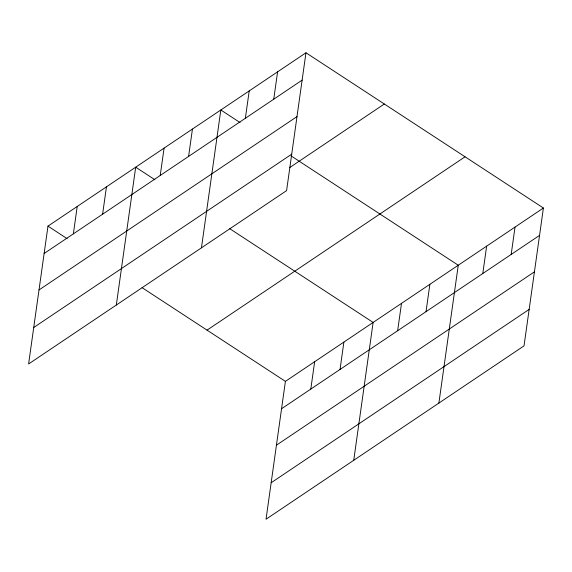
<?xml version="1.0" encoding="UTF-8"?>
<svg xmlns="http://www.w3.org/2000/svg" width="572" height="572" viewBox="0 0 572 572"><rect width="100%" height="100%" fill="white"/><g stroke="black" fill="none" stroke-linecap="round" stroke-linejoin="round"><path stroke-width="0.86" d="M305.97 52.774L47.976 226.126L28.6 363.978L286.593 190.626L305.97 52.774L543.4 208.022L524.024 345.874L266.03 519.226L285.407 381.374L543.4 208.022M73.366 233.841L77.213 206.485M102.61 214.2L106.449 186.837M116.316 305.033L135.693 167.188L154.912 179.758M160.224 175.482L164.071 148.119M188.603 156.413L192.449 129.05M201.458 247.833L220.828 109.981L240.047 122.551M245.367 118.275L249.213 90.912M273.745 99.206L277.592 71.843M310.796 389.089L314.643 361.726M340.04 369.448L343.879 342.085M353.746 460.281L373.123 322.436L229.744 228.686M397.654 330.73L401.501 303.367M426.033 311.661L429.879 284.298M438.888 403.081L458.258 265.229L291.055 155.899M482.797 273.523L486.643 246.16M511.175 254.454L515.022 227.091M44.13 253.489L302.123 80.137M39.003 289.954L296.997 116.602M33.727 327.513L291.72 154.161M289.725 167.567L384.32 104.011M207.05 330.144L465.05 156.792M281.56 408.737L539.553 235.385M276.433 445.195L534.427 271.843M271.157 482.761L529.15 309.409M47.976 226.126L67.189 238.696M142.02 287.623L285.407 381.374"/></g></svg>
